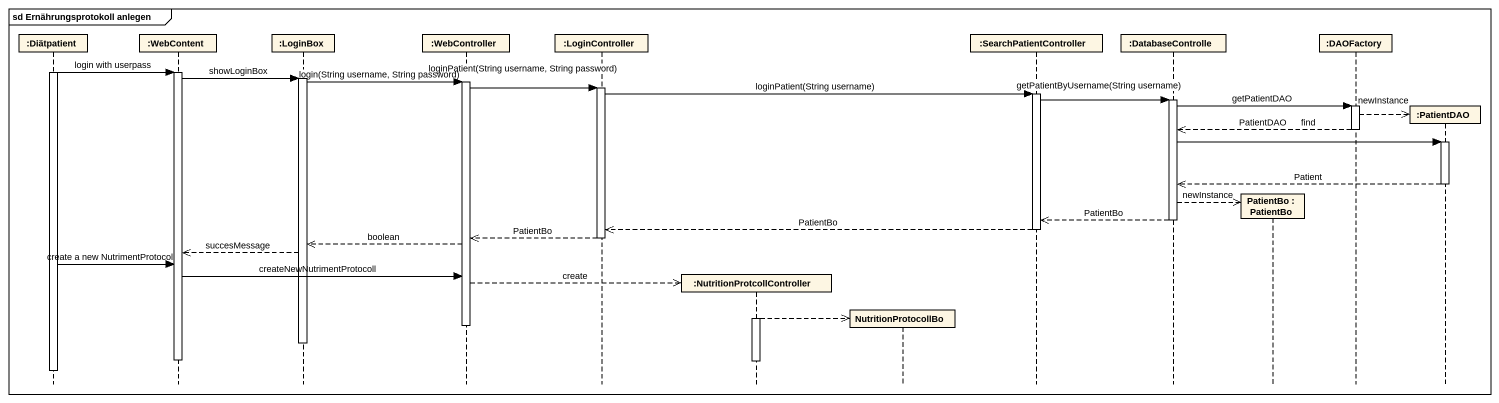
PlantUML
@startuml
mainframe sd Ernährungsprotokoll anlegen
hide footbox
participant ":Diätpatient" as Diätpatient
participant ":WebContent" as WebContent
participant ":LoginBox" as LoginBox
participant ":WebController" as WebController
participant ":LoginController" as LoginController
participant ":NutritionProtcollController" as NutritionProtcollController
participant NutritionProtocollBo
participant ":SearchPatientController" as SearchPatientController
participant ":DatabaseControlle" as DatabaseControlle
participant "PatientBo : PatientBo" as PatientBo
participant ":DAOFactory" as DAOFactory
participant ":PatientDAO" as PatientDAO

activate Diätpatient
Diätpatient -> WebContent : login with userpass
activate WebContent
WebContent -> LoginBox : showLoginBox
activate LoginBox
LoginBox -> WebController : login(String username, String password)
activate WebController
WebController -> LoginController : loginPatient(String username, String password)
activate LoginController
LoginController -> SearchPatientController : loginPatient(String username)
activate SearchPatientController
SearchPatientController -> DatabaseControlle : getPatientByUsername(String username)
activate DatabaseControlle
DatabaseControlle -> DAOFactory : getPatientDAO
activate DAOFactory
DAOFactory -->> PatientDAO ** : newInstance
DAOFactory -->> DatabaseControlle : PatientDAO
deactivate DAOFactory
DatabaseControlle -> PatientDAO : find
activate PatientDAO
PatientDAO -->> DatabaseControlle : Patient
deactivate PatientDAO
DatabaseControlle -->> PatientBo ** : newInstance
DatabaseControlle -->> SearchPatientController : PatientBo
deactivate DatabaseControlle
SearchPatientController -->> LoginController : PatientBo
deactivate SearchPatientController
LoginController -->> WebController : PatientBo
deactivate LoginController
WebController -->> LoginBox : boolean
LoginBox -->> WebContent : succesMessage
Diätpatient -> WebContent : create a new NutrimentProtocoll
WebContent -> WebController : createNewNutrimentProtocoll
WebController -->> NutritionProtcollController ** : create
activate NutritionProtcollController
NutritionProtcollController -->> NutritionProtocollBo **
deactivate WebController
deactivate LoginBox
deactivate WebContent
deactivate NutritionProtcollController
deactivate Diätpatient
@enduml
